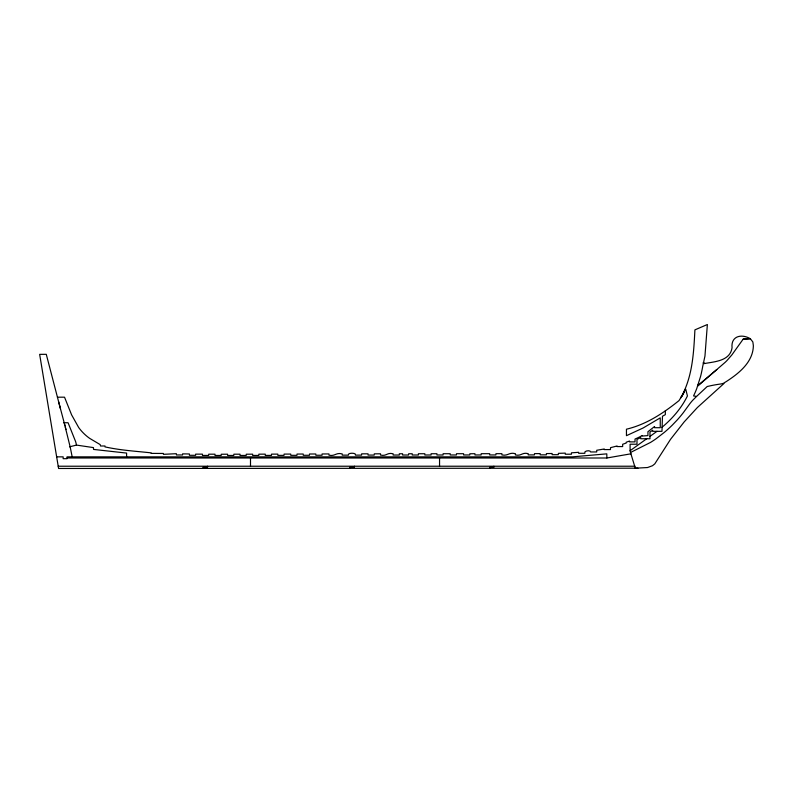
<?xml version="1.0" encoding="UTF-8"?>
<svg xmlns="http://www.w3.org/2000/svg" width="793" height="793" viewBox="0 0 793 793"><rect width="100%" height="100%" fill="white"/><g stroke="black" fill="none" stroke-linecap="round" stroke-linejoin="round"><path stroke-width="1.19" d="M637.949 468.197L58.583 468.475L39.65 354.352L46.281 354.322L57.433 397.184L64.53 397.184L71.608 414.868L78.705 427.556A47.094 47.094 0 0 0 84.008 433.672A47.273 47.273 0 0 0 89.688 438.38L100.186 444.605L100.533 445.993L104.993 445.993L104.993 446.885C120.615 450.335 135.325 451.148 151.146 452.853L151.146 453.398L163.417 453.447L163.417 454.33L176.353 453.695L176.423 454.954L182.598 454.954L182.598 453.874L189.388 453.973L189.428 455.291L195.603 455.311L195.633 454.141L202.423 454.151L202.483 455.43L208.648 455.43L208.728 454.191L214.992 454.201L215.002 455.46L221.178 455.46L221.237 454.25L227.591 454.211L227.621 455.46L233.776 455.46L233.885 454.201L240.031 454.201L240.031 455.45L246.197 455.45L246.266 454.22L252.65 454.181L252.65 455.43L258.815 455.43L258.845 454.181L265.259 454.151L265.268 455.4L271.434 455.4L271.533 454.141L277.828 454.121L277.837 455.37L283.993 455.37L284.112 454.102L290.734 454.082L290.793 455.331L296.949 455.331L297.038 454.062L303.204 454.032L303.263 455.281L309.419 455.281L309.508 454.012L315.792 453.993L315.872 455.241L322.037 455.241L322.087 453.973L328.946 453.943L328.976 455.192C335.132 456.58 335.796 452.258 342.209 453.903L342.229 455.142L348.395 455.142C346.997 452.595 356.959 452.575 355.433 455.113L361.588 455.113L361.667 453.844L368.041 453.824L368.041 455.073L374.207 455.073L374.286 453.854L380.511 453.794L380.511 455.053C386.587 456.58 386.974 452.179 393.12 453.774L393.13 455.033L399.295 455.033L399.315 453.784L402.586 453.765L402.596 455.013L408.534 455.013L408.682 453.755L412.231 453.755L412.221 455.004L418.387 455.004L418.407 453.745L424.83 453.745L424.84 454.994L431.085 454.984L431.105 453.735L436.923 453.735L436.923 454.984L443.079 454.984L443.118 453.725L450.206 453.725L450.216 454.974L456.381 454.974L456.5 453.715L463.588 453.715L463.608 454.964L469.773 454.964L469.843 453.784L474.918 453.705L474.957 454.954L481.123 454.954L481.212 453.695L489.668 453.695L489.717 454.944L495.883 454.944L495.962 453.685L501.89 453.675L501.9 454.934C508.065 456.262 508.878 451.98 515.381 453.665L515.391 454.914C521.487 456.401 521.963 452.02 528.197 453.646L528.197 454.895L534.363 454.895L534.512 453.636L540.182 453.616L540.182 454.845L546.347 454.845L546.427 453.586L552.126 453.497L552.116 454.686L558.272 454.686L558.421 453.358L565.28 453.12L565.27 454.22L571.426 454.22L571.456 452.823L578.632 452.317L578.662 453.289L584.828 453.289C583.4 450.503 591.043 449.948 590.547 451.951L596.713 451.951L596.723 450.275L604.276 448.987L604.286 449.581L610.441 449.581L610.551 447.668L617.063 445.973L617.182 446.568L622.664 446.568L622.664 444.278L626.202 443.039L626.212 442.236L629.523 441.057L629.523 441.879L635.005 441.879L635.024 439.015L637.116 438.113A49.553 49.553 0 0 0 642.191 435.496L642.211 436.051L647.931 435.595L647.931 431.729L654.562 426.505L654.562 427.705L660.272 427.705L660.242 417.871L643.143 427.972L626.45 435.684L626.46 429.201C646.414 424.473 663.315 413.173 679.026 400.594C692.388 379.649 693.677 354.015 694.906 329.868L707.366 324.525L704.957 356.077L702.677 366.574A137.932 137.932 0 0 1 701.983 370.242A128.367 128.367 0 0 1 700.596 376.358L696.74 388.59A96.944 96.944 0 0 1 695.243 392.257L693.568 395.925L696.551 396.45L707.197 386.518C719.489 383.544 722.254 384.506 724.733 382.504A2.746 2.746 0 0 1 725.506 382.057C738.194 373.919 752.785 362.718 753.35 346.224A9.347 9.347 0 0 0 753.251 344.856L752.844 341.952L750.307 338.69L743.19 339.126L733.515 352.598A56.075 56.075 0 0 1 731.721 355.086L726.943 360.577A74.601 74.601 0 0 1 725.149 362.332L697.642 386.141M698.068 384.922L697.85 385.547L716.793 369.558M683.269 393.784A31.829 31.829 0 0 1 681.078 397.333L680.672 397.868L681.564 396.619A30.6 30.6 0 0 0 682.872 394.488L683.982 392.366A35.457 35.457 0 0 0 684.894 390.245L685.737 389.194L687.432 395.965L686.599 397.58A86.903 86.903 0 0 1 683.863 402.438A87.864 87.864 0 0 1 680.681 407.295L679.512 408.91A93.802 93.802 0 0 1 675.686 413.768L674.288 415.383A104.765 104.765 0 0 1 669.728 420.24A117.741 117.741 0 0 1 664.564 425.098L661.967 427.328M696.551 396.45L692.824 400.178A46.123 46.123 0 0 0 689.712 403.905L683.378 412.608A123.946 123.946 0 0 1 677.133 420.062L672.385 425.028A133.601 133.601 0 0 1 668.459 428.755A141.194 141.194 0 0 1 664.197 432.482L656.158 438.698A114.995 114.995 0 0 1 650.518 442.425L630.544 452.476M656.981 431.333L649.982 436.388M723.9 383.564L697.394 407.513L684.171 421.906L670.521 439.352L654.79 463.875L652.48 465.729L647.554 467.533L635.292 468.197L630.098 451.138L630.098 444.219L636.977 444.219L636.977 439.381L640.724 437.607L640.724 438.747L649.982 438.747L649.982 432.056L652.708 430.183L652.708 431.333L661.967 431.333L662.482 416.226L665.337 414.65L665.337 410.754M630.098 450.721L646.711 438.747M126.593 456.857L126.593 453.081L93.554 449.423L93.445 447.599L76.495 445.091L70.131 446.677L72.173 456.857M67.038 457.997L606.893 457.997L630.99 453.794M743.18 339.136L750.307 338.7C741.584 333.546 730.789 335.994 732.058 347.77C730.036 361.221 714.384 361.658 704.065 363.62L703.282 362.916L704.62 363.481L703.282 362.907M57.433 397.184L60.456 408.752M58.632 401.813L64.183 422.738L68.069 422.738L75.622 441.632A52.179 52.179 0 0 1 76.445 444.843L76.495 445.091M70.131 446.806L64.183 422.738M56.561 456.857L63.153 456.857L63.153 458.681L67.038 458.681L67.038 456.857L572.377 456.857L606.784 453.854L606.893 457.997M58.186 466.225L635.064 466.225M64.154 422.619L64.967 425.702M65.373 427.239L65.968 429.558M70.091 446.598L70.26 447.371M493.851 466.225L493.851 467.364L489.846 467.364L489.846 468.475M439.55 457.997L439.55 466.225M354.402 466.225L354.402 467.364L349.822 467.364L349.822 468.475M250.499 457.997L250.499 466.225M207.518 466.225L207.518 467.364L202.949 467.364L202.949 468.475M684.884 390.245A34.575 34.575 0 0 1 683.625 393.07"/></g></svg>
